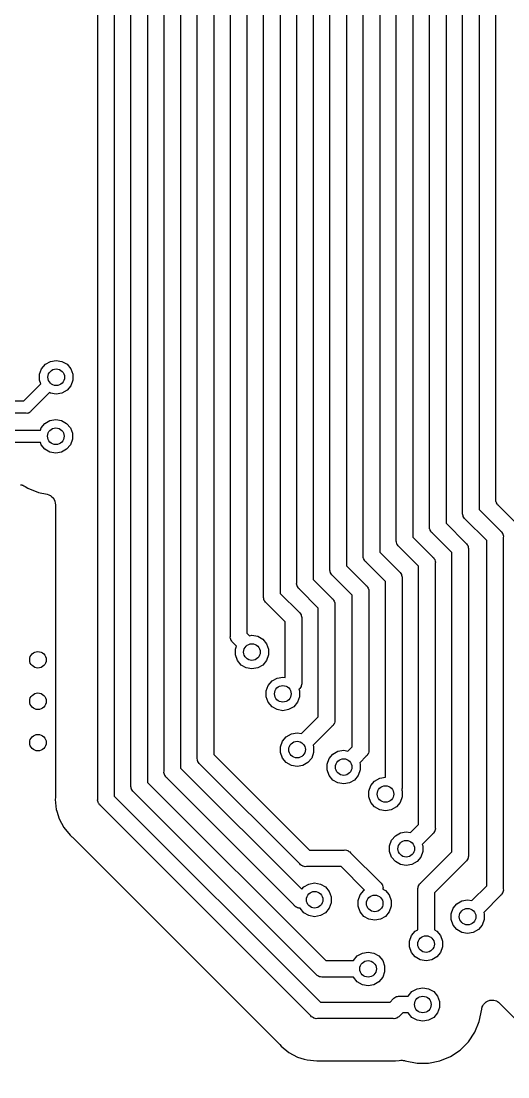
# Model space of a CAD drawing. Extents: x 552.7 to 632.3, y 410.9 to 459.8.
# Drawn here: x 617.4 to 623.27, y 428.09 to 440.83 of the extents above; entities that cross this region are included whole.
import ezdxf

# ---------------------------------------------------------------- set-up
doc = ezdxf.new("R2010")
doc.units = 0
doc.header["$MEASUREMENT"] = 0
doc.layers.add('BLACK', color=7, linetype='CONTINUOUS')

msp = doc.modelspace()

# ---------------------------------------------------------------- linework, layer by layer
at = {"layer": 'BLACK', "linetype": 'CONTINUOUS'}
for p, q in [((623.12, 435.061), (623.12, 446.207)), ((622.92, 446.078), (622.92, 434.933)), ((622.72, 434.896), (622.72, 446.041)), ((622.32, 434.73), (622.32, 445.875)), ((622.52, 445.913), (622.52, 434.767)), ((621.92, 434.564), (621.92, 445.71)), ((622.12, 445.747), (622.12, 434.601)), ((621.72, 445.581), (621.72, 434.418)), ((621.52, 434.381), (621.52, 445.544)), ((621.12, 434.216), (621.12, 445.378)), ((621.32, 445.415), (621.32, 434.253)), ((620.72, 434.05), (620.72, 445.213)), ((620.92, 445.25), (620.92, 434.087)), ((620.52, 445.084), (620.52, 433.921)), ((620.12, 444.918), (620.12, 433.441)), ((619.72, 444.753), (619.72, 431.977)), ((620.32, 433.884), (620.32, 444.671)), ((619.32, 444.587), (619.32, 431.811)), ((618.92, 444.421), (618.92, 431.641)), ((618.32, 431.439), (618.32, 444.219)), ((618.52, 444.256), (618.52, 431.476)), ((619.52, 431.94), (619.52, 443.949)), ((619.92, 433.404), (619.92, 443.931)), ((619.12, 431.774), (619.12, 443.731)), ((618.72, 431.604), (618.72, 442.939)), ((617.644, 436.632), (617.689, 436.686)), ((617.689, 436.686), (617.751, 436.721)), ((617.751, 436.721), (617.82, 436.733)), ((617.82, 436.733), (617.889, 436.721)), ((617.889, 436.721), (617.951, 436.686)), ((617.951, 436.686), (617.996, 436.632)), ((617.62, 436.565), (617.644, 436.632)), ((617.62, 436.495), (617.62, 436.565)), ((617.996, 436.632), (618.02, 436.565)), ((618.02, 436.565), (618.02, 436.495)), ((617.429, 436.245), (617.636, 436.452)), ((617.636, 436.452), (617.62, 436.495)), ((617.996, 436.428), (617.951, 436.374)), ((618.02, 436.495), (617.996, 436.428)), ((617.741, 436.345), (617.515, 436.119)), ((617.751, 436.339), (617.741, 436.345)), ((617.82, 436.327), (617.751, 436.339)), ((617.889, 436.339), (617.82, 436.327)), ((617.951, 436.374), (617.889, 436.339)), ((616.581, 436.245), (617.429, 436.245)), ((617.457, 436.095), (616.554, 436.095)), ((617.467, 436.094), (617.457, 436.095)), ((617.476, 436.097), (617.467, 436.094)), ((617.486, 436.098), (617.476, 436.097)), ((617.489, 436.1), (617.486, 436.098)), ((617.492, 436.101), (617.489, 436.1)), ((617.5, 436.107), (617.492, 436.101)), ((617.509, 436.112), (617.5, 436.107)), ((617.515, 436.119), (617.509, 436.112)), ((617.684, 435.973), (617.745, 436.008)), ((617.745, 436.008), (617.815, 436.021)), ((617.815, 436.021), (617.884, 436.008)), ((617.884, 436.008), (617.945, 435.973)), ((616.434, 435.893), (617.629, 435.893)), ((617.629, 435.893), (617.639, 435.919)), ((617.639, 435.919), (617.684, 435.973)), ((617.945, 435.973), (617.991, 435.919)), ((617.991, 435.919), (618.015, 435.853)), ((617.629, 435.743), (616.406, 435.743)), ((617.639, 435.716), (617.629, 435.743)), ((618.015, 435.782), (617.991, 435.716)), ((618.015, 435.853), (618.015, 435.782)), ((617.684, 435.662), (617.639, 435.716)), ((617.745, 435.627), (617.684, 435.662)), ((617.815, 435.614), (617.745, 435.627)), ((617.884, 435.627), (617.815, 435.614)), ((617.945, 435.662), (617.884, 435.627)), ((617.991, 435.716), (617.945, 435.662)), ((617.389, 435.232), (617.404, 435.231)), ((617.404, 435.231), (617.411, 435.228)), ((617.411, 435.228), (617.418, 435.227)), ((617.418, 435.227), (617.431, 435.219)), ((617.431, 435.219), (617.445, 435.213)), ((617.445, 435.213), (617.479, 435.19)), ((617.479, 435.19), (617.608, 435.137)), ((617.608, 435.137), (617.71, 435.117)), ((617.71, 435.117), (617.729, 435.109)), ((617.729, 435.109), (617.748, 435.102)), ((617.748, 435.102), (617.75, 435.101)), ((617.75, 435.101), (617.751, 435.101)), ((617.751, 435.101), (617.766, 435.087)), ((617.766, 435.087), (617.782, 435.074)), ((617.782, 435.074), (617.783, 435.072)), ((617.783, 435.072), (617.784, 435.071)), ((617.784, 435.071), (617.794, 435.053)), ((617.794, 435.053), (617.804, 435.035)), ((617.804, 435.035), (617.805, 435.034)), ((617.805, 435.034), (617.805, 435.033)), ((617.805, 435.033), (617.808, 435.012)), ((617.808, 435.012), (617.812, 434.992)), ((617.812, 434.992), (617.812, 431.47)), ((623.119, 435.048), (623.12, 435.061)), ((623.122, 435.035), (623.119, 435.048)), ((623.125, 435.022), (623.122, 435.035)), ((623.127, 435.018), (623.125, 435.022)), ((623.128, 435.014), (623.127, 435.018)), ((623.136, 435.003), (623.128, 435.014)), ((623.142, 434.992), (623.136, 435.003)), ((623.152, 434.983), (623.142, 434.992)), ((623.41, 434.726), (623.152, 434.983)), ((622.719, 434.882), (622.72, 434.896)), ((622.722, 434.87), (622.719, 434.882)), ((622.725, 434.857), (622.722, 434.87)), ((622.727, 434.853), (622.725, 434.857)), ((622.728, 434.848), (622.727, 434.853)), ((622.92, 434.933), (623.178, 434.675)), ((622.319, 434.717), (622.32, 434.73)), ((622.52, 434.767), (622.758, 434.529)), ((622.736, 434.838), (622.728, 434.848)), ((622.742, 434.826), (622.736, 434.838)), ((622.752, 434.817), (622.742, 434.826)), ((623.01, 434.56), (622.752, 434.817)), ((622.12, 434.601), (622.358, 434.364)), ((622.322, 434.704), (622.319, 434.717)), ((622.325, 434.691), (622.322, 434.704)), ((622.327, 434.687), (622.325, 434.691)), ((622.328, 434.683), (622.327, 434.687)), ((622.336, 434.672), (622.328, 434.683)), ((622.342, 434.66), (622.336, 434.672)), ((622.352, 434.652), (622.342, 434.66)), ((622.59, 434.414), (622.352, 434.652)), ((623.178, 434.675), (623.188, 434.667)), ((623.188, 434.667), (623.194, 434.655)), ((623.194, 434.655), (623.202, 434.644)), ((623.202, 434.644), (623.203, 434.64)), ((623.203, 434.64), (623.205, 434.636)), ((623.205, 434.636), (623.208, 434.623)), ((623.208, 434.623), (623.211, 434.61)), ((623.211, 434.61), (623.21, 434.597)), ((623.21, 434.597), (623.21, 430.354)), ((621.919, 434.551), (621.92, 434.564)), ((621.922, 434.538), (621.919, 434.551)), ((621.925, 434.525), (621.922, 434.538)), ((621.927, 434.521), (621.925, 434.525)), ((621.928, 434.517), (621.927, 434.521)), ((621.936, 434.506), (621.928, 434.517)), ((621.942, 434.495), (621.936, 434.506)), ((621.952, 434.486), (621.942, 434.495)), ((622.19, 434.249), (621.952, 434.486)), ((622.758, 434.529), (622.768, 434.521)), ((622.768, 434.521), (622.774, 434.509)), ((622.774, 434.509), (622.782, 434.499)), ((622.782, 434.499), (622.783, 434.494)), ((622.783, 434.494), (622.785, 434.49)), ((622.785, 434.49), (622.788, 434.477)), ((622.788, 434.477), (622.791, 434.465)), ((623.01, 430.391), (623.01, 434.56)), ((621.519, 434.368), (621.52, 434.381)), ((621.522, 434.355), (621.519, 434.368)), ((621.525, 434.342), (621.522, 434.355)), ((621.527, 434.338), (621.525, 434.342)), ((621.72, 434.418), (621.958, 434.181)), ((622.358, 434.364), (622.368, 434.355)), ((622.368, 434.355), (622.374, 434.344)), ((622.374, 434.344), (622.382, 434.333)), ((622.59, 434.013), (622.59, 434.414)), ((622.791, 434.465), (622.79, 434.451)), ((622.79, 434.451), (622.79, 434.004)), ((621.119, 434.202), (621.12, 434.216)), ((621.32, 434.253), (621.558, 434.015)), ((621.528, 434.334), (621.527, 434.338)), ((621.536, 434.323), (621.528, 434.334)), ((621.542, 434.312), (621.536, 434.323)), ((621.552, 434.303), (621.542, 434.312)), ((621.79, 434.066), (621.552, 434.303)), ((622.19, 431.131), (622.19, 434.249)), ((622.382, 434.333), (622.383, 434.329)), ((622.383, 434.329), (622.385, 434.325)), ((622.385, 434.325), (622.388, 434.312)), ((622.388, 434.312), (622.391, 434.299)), ((622.391, 434.299), (622.39, 434.286)), ((622.39, 434.286), (622.39, 431.094)), ((620.92, 434.087), (621.148, 433.859)), ((621.122, 434.19), (621.119, 434.202)), ((621.125, 434.177), (621.122, 434.19)), ((621.127, 434.173), (621.125, 434.177)), ((621.128, 434.168), (621.127, 434.173)), ((621.136, 434.158), (621.128, 434.168)), ((621.142, 434.146), (621.136, 434.158)), ((621.152, 434.138), (621.142, 434.146)), ((621.39, 433.9), (621.152, 434.138)), ((621.958, 434.181), (621.968, 434.172)), ((621.968, 434.172), (621.974, 434.161)), ((621.974, 434.161), (621.982, 434.15)), ((621.982, 434.15), (621.983, 434.146)), ((621.983, 434.146), (621.985, 434.142)), ((621.985, 434.142), (621.988, 434.129)), ((621.988, 434.129), (621.991, 434.116)), ((621.991, 434.116), (621.99, 434.103)), ((621.99, 434.103), (621.99, 431.584)), ((620.719, 434.037), (620.72, 434.05)), ((620.722, 434.024), (620.719, 434.037)), ((620.725, 434.011), (620.722, 434.024)), ((620.727, 434.007), (620.725, 434.011)), ((620.728, 434.003), (620.727, 434.007)), ((620.736, 433.992), (620.728, 434.003)), ((620.742, 433.98), (620.736, 433.992)), ((620.752, 433.972), (620.742, 433.98)), ((620.98, 433.744), (620.752, 433.972)), ((621.558, 434.015), (621.568, 434.007)), ((621.568, 434.007), (621.574, 433.995)), ((621.574, 433.995), (621.582, 433.984)), ((621.582, 433.984), (621.583, 433.98)), ((621.583, 433.98), (621.585, 433.976)), ((621.585, 433.976), (621.588, 433.963)), ((621.588, 433.963), (621.591, 433.95)), ((621.79, 431.703), (621.79, 434.066)), ((622.589, 434.009), (622.59, 434.013)), ((622.59, 433.996), (622.589, 434.009)), ((622.59, 430.801), (622.59, 433.996)), ((622.79, 434.004), (622.791, 433.991)), ((622.791, 433.991), (622.79, 433.987)), ((622.79, 433.987), (622.79, 430.764)), ((620.319, 433.871), (620.32, 433.884)), ((620.322, 433.858), (620.319, 433.871)), ((620.325, 433.845), (620.322, 433.858)), ((620.327, 433.841), (620.325, 433.845)), ((620.328, 433.837), (620.327, 433.841)), ((620.336, 433.826), (620.328, 433.837)), ((620.52, 433.921), (620.748, 433.694)), ((621.148, 433.859), (621.158, 433.851)), ((621.158, 433.851), (621.164, 433.839)), ((621.164, 433.839), (621.172, 433.829)), ((621.39, 432.071), (621.39, 433.9)), ((621.591, 433.95), (621.59, 433.937)), ((621.59, 433.937), (621.59, 432.034)), ((620.342, 433.815), (620.336, 433.826)), ((620.352, 433.806), (620.342, 433.815)), ((620.58, 433.579), (620.352, 433.806)), ((620.98, 432.433), (620.98, 433.744)), ((621.172, 433.829), (621.173, 433.824)), ((621.173, 433.824), (621.175, 433.82)), ((621.175, 433.82), (621.178, 433.807)), ((621.178, 433.807), (621.181, 433.795)), ((621.181, 433.795), (621.18, 433.781)), ((621.18, 433.781), (621.18, 432.396)), ((620.58, 432.908), (620.58, 433.579)), ((620.748, 433.694), (620.758, 433.685)), ((620.758, 433.685), (620.764, 433.674)), ((620.764, 433.674), (620.772, 433.663)), ((620.772, 433.663), (620.773, 433.659)), ((620.773, 433.659), (620.775, 433.655)), ((620.775, 433.655), (620.778, 433.642)), ((620.778, 433.642), (620.781, 433.629)), ((620.781, 433.629), (620.78, 433.616)), ((620.78, 433.616), (620.78, 432.844)), ((619.919, 433.391), (619.92, 433.404)), ((619.922, 433.378), (619.919, 433.391)), ((619.925, 433.365), (619.922, 433.378)), ((619.927, 433.361), (619.925, 433.365)), ((619.928, 433.357), (619.927, 433.361)), ((619.936, 433.346), (619.928, 433.357)), ((619.942, 433.335), (619.936, 433.346)), ((619.952, 433.326), (619.942, 433.335)), ((619.993, 433.285), (619.952, 433.326)), ((620.12, 433.441), (620.151, 433.411)), ((620.151, 433.411), (620.18, 433.416)), ((620.18, 433.416), (620.249, 433.404)), ((620.249, 433.404), (620.311, 433.368)), ((620.311, 433.368), (620.356, 433.314)), ((619.98, 433.248), (619.993, 433.285)), ((619.98, 433.178), (619.98, 433.248)), ((620.356, 433.314), (620.38, 433.248)), ((620.38, 433.248), (620.38, 433.178)), ((620.004, 433.111), (619.98, 433.178)), ((620.049, 433.057), (620.004, 433.111)), ((620.356, 433.111), (620.311, 433.057)), ((620.38, 433.178), (620.356, 433.111)), ((620.111, 433.022), (620.049, 433.057)), ((620.18, 433.01), (620.111, 433.022)), ((620.249, 433.022), (620.18, 433.01)), ((620.311, 433.057), (620.249, 433.022)), ((620.376, 432.811), (620.422, 432.865)), ((620.422, 432.865), (620.483, 432.9)), ((620.483, 432.9), (620.552, 432.912)), ((620.552, 432.912), (620.58, 432.908)), ((620.778, 432.818), (620.775, 432.805)), ((620.781, 432.831), (620.778, 432.818)), ((620.78, 432.844), (620.781, 432.831)), ((620.352, 432.745), (620.376, 432.811)), ((620.352, 432.674), (620.352, 432.745)), ((620.748, 432.766), (620.745, 432.764)), ((620.745, 432.764), (620.752, 432.745)), ((620.758, 432.775), (620.748, 432.766)), ((620.752, 432.745), (620.752, 432.674)), ((620.764, 432.786), (620.758, 432.775)), ((620.772, 432.797), (620.764, 432.786)), ((620.773, 432.801), (620.772, 432.797)), ((620.775, 432.805), (620.773, 432.801)), ((620.376, 432.608), (620.352, 432.674)), ((620.422, 432.554), (620.376, 432.608)), ((620.728, 432.608), (620.683, 432.554)), ((620.752, 432.674), (620.728, 432.608)), ((620.483, 432.519), (620.422, 432.554)), ((620.552, 432.506), (620.483, 432.519)), ((620.622, 432.519), (620.552, 432.506)), ((620.683, 432.554), (620.622, 432.519)), ((620.776, 432.23), (620.98, 432.433)), ((621.148, 432.318), (620.918, 432.088)), ((621.158, 432.327), (621.148, 432.318)), ((621.164, 432.338), (621.158, 432.327)), ((621.172, 432.349), (621.164, 432.338)), ((621.173, 432.353), (621.172, 432.349)), ((621.175, 432.357), (621.173, 432.353)), ((621.178, 432.37), (621.175, 432.357)), ((621.181, 432.383), (621.178, 432.37)), ((621.18, 432.396), (621.181, 432.383)), ((620.548, 432.138), (620.593, 432.192)), ((620.593, 432.192), (620.655, 432.227)), ((620.655, 432.227), (620.724, 432.239)), ((620.724, 432.239), (620.776, 432.23)), ((620.524, 432.071), (620.548, 432.138)), ((620.524, 432.001), (620.524, 432.071)), ((620.918, 432.088), (620.924, 432.071)), ((620.924, 432.071), (620.924, 432.001)), ((621.338, 432.019), (621.39, 432.071)), ((619.519, 431.927), (619.52, 431.94)), ((619.522, 431.914), (619.519, 431.927)), ((619.72, 431.977), (620.874, 430.824)), ((620.548, 431.934), (620.524, 432.001)), ((620.593, 431.88), (620.548, 431.934)), ((620.9, 431.934), (620.855, 431.88)), ((620.924, 432.001), (620.9, 431.934)), ((621.086, 431.86), (621.11, 431.927)), ((621.11, 431.927), (621.155, 431.981)), ((621.155, 431.981), (621.216, 432.016)), ((621.216, 432.016), (621.286, 432.028)), ((621.286, 432.028), (621.338, 432.019)), ((621.558, 431.956), (621.479, 431.877)), ((621.568, 431.964), (621.558, 431.956)), ((621.574, 431.976), (621.568, 431.964)), ((621.582, 431.986), (621.574, 431.976)), ((621.583, 431.991), (621.582, 431.986)), ((621.585, 431.995), (621.583, 431.991)), ((621.588, 432.008), (621.585, 431.995)), ((621.591, 432.021), (621.588, 432.008)), ((621.59, 432.034), (621.591, 432.021)), ((619.32, 431.811), (620.781, 430.35)), ((619.525, 431.901), (619.522, 431.914)), ((619.527, 431.897), (619.525, 431.901)), ((619.528, 431.893), (619.527, 431.897)), ((619.536, 431.882), (619.528, 431.893)), ((619.542, 431.87), (619.536, 431.882)), ((619.552, 431.862), (619.542, 431.87)), ((620.758, 430.656), (619.552, 431.862)), ((620.655, 431.845), (620.593, 431.88)), ((620.724, 431.833), (620.655, 431.845)), ((620.793, 431.845), (620.724, 431.833)), ((620.855, 431.88), (620.793, 431.845)), ((621.086, 431.79), (621.086, 431.86)), ((621.479, 431.877), (621.486, 431.86)), ((621.486, 431.86), (621.486, 431.79)), ((619.119, 431.761), (619.12, 431.774)), ((619.122, 431.748), (619.119, 431.761)), ((619.125, 431.735), (619.122, 431.748)), ((619.127, 431.731), (619.125, 431.735)), ((619.128, 431.727), (619.127, 431.731)), ((619.136, 431.716), (619.128, 431.727)), ((619.142, 431.705), (619.136, 431.716)), ((619.152, 431.696), (619.142, 431.705)), ((620.673, 430.175), (619.152, 431.696)), ((621.11, 431.723), (621.086, 431.79)), ((621.155, 431.669), (621.11, 431.723)), ((621.216, 431.634), (621.155, 431.669)), ((621.416, 431.669), (621.355, 431.634)), ((621.462, 431.723), (621.416, 431.669)), ((621.486, 431.79), (621.462, 431.723)), ((621.659, 431.656), (621.721, 431.691)), ((621.721, 431.691), (621.79, 431.703)), ((618.719, 431.591), (618.72, 431.604)), ((618.722, 431.578), (618.719, 431.591)), ((618.725, 431.565), (618.722, 431.578)), ((618.727, 431.561), (618.725, 431.565)), ((618.728, 431.557), (618.727, 431.561)), ((618.736, 431.546), (618.728, 431.557)), ((618.742, 431.535), (618.736, 431.546)), ((618.92, 431.641), (621.071, 429.49)), ((621.286, 431.622), (621.216, 431.634)), ((621.355, 431.634), (621.286, 431.622)), ((621.59, 431.535), (621.614, 431.602)), ((621.614, 431.602), (621.659, 431.656)), ((621.988, 431.558), (621.986, 431.547)), ((621.986, 431.547), (621.99, 431.535)), ((621.991, 431.571), (621.988, 431.558)), ((621.99, 431.584), (621.991, 431.571)), ((617.811, 431.458), (617.809, 431.434)), ((617.809, 431.434), (617.821, 431.315)), ((617.812, 431.47), (617.811, 431.464)), ((617.811, 431.464), (617.811, 431.458)), ((618.319, 431.425), (618.32, 431.439)), ((618.322, 431.413), (618.319, 431.425)), ((618.325, 431.4), (618.322, 431.413)), ((618.52, 431.476), (621.006, 428.99)), ((618.752, 431.526), (618.742, 431.535)), ((620.956, 429.322), (618.752, 431.526)), ((621.59, 431.465), (621.59, 431.535)), ((621.614, 431.398), (621.59, 431.465)), ((621.99, 431.465), (621.966, 431.398)), ((621.99, 431.535), (621.99, 431.465)), ((617.821, 431.315), (617.828, 431.292)), ((617.828, 431.292), (617.828, 431.292)), ((617.828, 431.292), (617.856, 431.201)), ((618.327, 431.396), (618.325, 431.4)), ((618.328, 431.391), (618.327, 431.396)), ((618.336, 431.381), (618.328, 431.391)), ((618.342, 431.369), (618.336, 431.381)), ((618.352, 431.361), (618.342, 431.369)), ((620.891, 428.822), (618.352, 431.361)), ((621.659, 431.344), (621.614, 431.398)), ((621.721, 431.309), (621.659, 431.344)), ((621.79, 431.297), (621.721, 431.309)), ((621.859, 431.309), (621.79, 431.297)), ((621.921, 431.344), (621.859, 431.309)), ((621.966, 431.398), (621.921, 431.344)), ((617.856, 431.201), (617.912, 431.095)), ((617.912, 431.095), (617.988, 431.002)), ((621.909, 430.996), (621.971, 431.031)), ((621.971, 431.031), (622.04, 431.043)), ((622.04, 431.043), (622.092, 431.034)), ((622.092, 431.034), (622.19, 431.131)), ((622.374, 431.036), (622.368, 431.025)), ((622.382, 431.047), (622.374, 431.036)), ((622.383, 431.051), (622.382, 431.047)), ((622.385, 431.055), (622.383, 431.051)), ((622.388, 431.068), (622.385, 431.055)), ((622.391, 431.081), (622.388, 431.068)), ((622.39, 431.094), (622.391, 431.081)), ((617.988, 431.002), (618.006, 430.987)), ((618.006, 430.987), (618.01, 430.982)), ((618.01, 430.982), (618.016, 430.979)), ((618.016, 430.979), (620.509, 428.486)), ((621.84, 430.875), (621.864, 430.942)), ((621.864, 430.942), (621.909, 430.996)), ((622.358, 431.016), (622.234, 430.892)), ((622.368, 431.025), (622.358, 431.016)), ((620.874, 430.824), (621.292, 430.824)), ((621.292, 430.824), (621.305, 430.825)), ((621.305, 430.825), (621.318, 430.821)), ((621.318, 430.821), (621.331, 430.819)), ((621.331, 430.819), (621.335, 430.817)), ((621.335, 430.817), (621.339, 430.816)), ((621.339, 430.816), (621.35, 430.808)), ((621.35, 430.808), (621.362, 430.801)), ((621.362, 430.801), (621.37, 430.791)), ((621.37, 430.791), (621.728, 430.434)), ((621.84, 430.805), (621.84, 430.875)), ((621.864, 430.738), (621.84, 430.805)), ((622.212, 430.424), (622.59, 430.801)), ((622.24, 430.805), (622.216, 430.738)), ((622.234, 430.892), (622.24, 430.875)), ((622.24, 430.875), (622.24, 430.805)), ((620.767, 430.646), (620.758, 430.656)), ((620.778, 430.639), (620.767, 430.646)), ((621.909, 430.684), (621.864, 430.738)), ((621.971, 430.649), (621.909, 430.684)), ((622.04, 430.637), (621.971, 430.649)), ((622.109, 430.649), (622.04, 430.637)), ((622.171, 430.684), (622.109, 430.649)), ((622.216, 430.738), (622.171, 430.684)), ((622.758, 430.686), (622.38, 430.309)), ((622.768, 430.695), (622.758, 430.686)), ((622.774, 430.706), (622.768, 430.695)), ((622.782, 430.717), (622.774, 430.706)), ((622.783, 430.721), (622.782, 430.717)), ((622.785, 430.725), (622.783, 430.721)), ((622.788, 430.738), (622.785, 430.725)), ((622.791, 430.751), (622.788, 430.738)), ((622.79, 430.764), (622.791, 430.751)), ((620.789, 430.632), (620.778, 430.639)), ((620.794, 430.63), (620.789, 430.632)), ((620.797, 430.628), (620.794, 430.63)), ((620.81, 430.626), (620.797, 430.628)), ((620.823, 430.622), (620.81, 430.626)), ((620.837, 430.624), (620.823, 430.622)), ((621.255, 430.624), (620.837, 430.624)), ((621.538, 430.341), (621.255, 430.624)), ((620.806, 430.379), (620.867, 430.414)), ((620.867, 430.414), (620.936, 430.427)), ((620.936, 430.427), (621.006, 430.414)), ((621.006, 430.414), (621.067, 430.379)), ((621.728, 430.434), (621.738, 430.425)), ((621.738, 430.425), (621.744, 430.414)), ((621.744, 430.414), (621.752, 430.403)), ((621.752, 430.403), (621.753, 430.399)), ((621.753, 430.399), (621.755, 430.395)), ((621.755, 430.395), (621.758, 430.382)), ((622.187, 430.389), (622.188, 430.393)), ((622.188, 430.393), (622.196, 430.404)), ((622.196, 430.404), (622.202, 430.415)), ((622.202, 430.415), (622.212, 430.424)), ((622.832, 430.214), (623.01, 430.391)), ((620.781, 430.35), (620.806, 430.379)), ((621.067, 430.379), (621.112, 430.325)), ((621.112, 430.325), (621.136, 430.259)), ((621.46, 430.215), (621.484, 430.282)), ((621.484, 430.282), (621.529, 430.336)), ((621.529, 430.336), (621.538, 430.341)), ((621.758, 430.382), (621.761, 430.369)), ((621.761, 430.369), (621.76, 430.356)), ((621.76, 430.356), (621.76, 430.353)), ((621.76, 430.353), (621.791, 430.336)), ((621.791, 430.336), (621.836, 430.282)), ((621.836, 430.282), (621.86, 430.215)), ((622.179, 430.359), (622.182, 430.372)), ((622.18, 430.346), (622.179, 430.359)), ((622.179, 429.863), (622.18, 430.346)), ((622.182, 430.372), (622.185, 430.385)), ((622.185, 430.385), (622.187, 430.389)), ((622.38, 430.309), (622.379, 429.863)), ((623.178, 430.276), (622.974, 430.072)), ((623.188, 430.285), (623.178, 430.276)), ((623.194, 430.296), (623.188, 430.285)), ((623.202, 430.307), (623.194, 430.296)), ((623.203, 430.311), (623.202, 430.307)), ((623.205, 430.315), (623.203, 430.311)), ((623.208, 430.328), (623.205, 430.315)), ((623.211, 430.341), (623.208, 430.328)), ((623.21, 430.354), (623.211, 430.341)), ((620.674, 430.173), (620.673, 430.175)), ((620.68, 430.166), (620.674, 430.173)), ((620.684, 430.158), (620.68, 430.166)), ((620.691, 430.153), (620.684, 430.158)), ((620.697, 430.146), (620.691, 430.153)), ((620.705, 430.141), (620.697, 430.146)), ((620.711, 430.136), (620.705, 430.141)), ((621.136, 430.188), (621.112, 430.122)), ((621.136, 430.259), (621.136, 430.188)), ((621.46, 430.145), (621.46, 430.215)), ((621.484, 430.078), (621.46, 430.145)), ((621.86, 430.145), (621.836, 430.078)), ((621.86, 430.215), (621.86, 430.145)), ((622.604, 430.122), (622.649, 430.176)), ((622.649, 430.176), (622.711, 430.211)), ((622.711, 430.211), (622.78, 430.223)), ((622.78, 430.223), (622.832, 430.214)), ((620.72, 430.133), (620.711, 430.136)), ((620.727, 430.128), (620.72, 430.133)), ((620.736, 430.127), (620.727, 430.128)), ((620.745, 430.124), (620.736, 430.127)), ((620.753, 430.124), (620.745, 430.124)), ((620.76, 430.124), (620.753, 430.124)), ((620.753, 430.124), (620.753, 430.124)), ((620.761, 430.122), (620.76, 430.124)), ((620.806, 430.068), (620.761, 430.122)), ((620.867, 430.033), (620.806, 430.068)), ((620.936, 430.02), (620.867, 430.033)), ((621.006, 430.033), (620.936, 430.02)), ((621.067, 430.068), (621.006, 430.033)), ((621.112, 430.122), (621.067, 430.068)), ((621.529, 430.024), (621.484, 430.078)), ((621.591, 429.989), (621.529, 430.024)), ((621.791, 430.024), (621.729, 429.989)), ((621.836, 430.078), (621.791, 430.024)), ((622.58, 430.055), (622.604, 430.122)), ((622.58, 429.985), (622.58, 430.055)), ((622.974, 430.072), (622.98, 430.055)), ((622.98, 430.055), (622.98, 429.985)), ((621.66, 429.977), (621.591, 429.989)), ((621.729, 429.989), (621.66, 429.977)), ((622.604, 429.918), (622.58, 429.985)), ((622.649, 429.864), (622.604, 429.918)), ((622.956, 429.918), (622.911, 429.864)), ((622.98, 429.985), (622.956, 429.918)), ((622.079, 429.725), (622.103, 429.791)), ((622.103, 429.791), (622.149, 429.845)), ((622.149, 429.845), (622.179, 429.863)), ((622.379, 429.863), (622.41, 429.845)), ((622.41, 429.845), (622.455, 429.791)), ((622.455, 429.791), (622.479, 429.725)), ((622.711, 429.829), (622.649, 429.864)), ((622.78, 429.817), (622.711, 429.829)), ((622.849, 429.829), (622.78, 429.817)), ((622.911, 429.864), (622.849, 429.829)), ((622.079, 429.654), (622.079, 429.725)), ((622.103, 429.588), (622.079, 429.654)), ((622.479, 429.654), (622.455, 429.588)), ((622.479, 429.725), (622.479, 429.654)), ((621.404, 429.492), (621.449, 429.546)), ((621.449, 429.546), (621.511, 429.581)), ((621.511, 429.581), (621.58, 429.593)), ((621.58, 429.593), (621.649, 429.581)), ((621.649, 429.581), (621.711, 429.546)), ((621.711, 429.546), (621.756, 429.492)), ((622.149, 429.534), (622.103, 429.588)), ((622.21, 429.499), (622.149, 429.534)), ((622.41, 429.534), (622.349, 429.499)), ((622.455, 429.588), (622.41, 429.534)), ((621.071, 429.49), (621.404, 429.49)), ((621.404, 429.49), (621.404, 429.492)), ((621.756, 429.492), (621.78, 429.425)), ((621.78, 429.425), (621.78, 429.355)), ((622.279, 429.486), (622.21, 429.499)), ((622.349, 429.499), (622.279, 429.486)), ((620.965, 429.312), (620.956, 429.322)), ((620.976, 429.306), (620.965, 429.312)), ((620.987, 429.298), (620.976, 429.306)), ((620.991, 429.297), (620.987, 429.298)), ((620.995, 429.295), (620.991, 429.297)), ((621.008, 429.292), (620.995, 429.295)), ((621.021, 429.289), (621.008, 429.292)), ((621.034, 429.29), (621.021, 429.289)), ((621.404, 429.29), (621.034, 429.29)), ((621.404, 429.288), (621.404, 429.29)), ((621.449, 429.234), (621.404, 429.288)), ((621.756, 429.288), (621.711, 429.234)), ((621.78, 429.355), (621.756, 429.288)), ((621.511, 429.199), (621.449, 429.234)), ((621.58, 429.187), (621.511, 429.199)), ((621.649, 429.199), (621.58, 429.187)), ((621.711, 429.234), (621.649, 429.199)), ((622.109, 429.116), (622.171, 429.151)), ((622.171, 429.151), (622.24, 429.163)), ((622.24, 429.163), (622.309, 429.151)), ((622.309, 429.151), (622.371, 429.116)), ((621.006, 428.99), (621.846, 428.99)), ((621.846, 428.99), (621.883, 429.028)), ((621.883, 429.028), (621.892, 429.038)), ((621.892, 429.038), (621.903, 429.044)), ((621.903, 429.044), (621.914, 429.052)), ((621.914, 429.052), (621.919, 429.053)), ((621.919, 429.053), (621.922, 429.055)), ((621.922, 429.055), (621.935, 429.058)), ((621.935, 429.058), (621.948, 429.061)), ((621.948, 429.061), (621.962, 429.06)), ((621.962, 429.06), (622.064, 429.06)), ((622.064, 429.062), (622.109, 429.116)), ((622.064, 429.06), (622.064, 429.062)), ((622.371, 429.116), (622.416, 429.062)), ((622.416, 429.062), (622.44, 428.995)), ((622.44, 428.995), (622.44, 428.925)), ((622.99, 428.98), (623.002, 428.992)), ((623.002, 428.992), (623.007, 428.994)), ((623.007, 428.994), (623.011, 428.998)), ((623.011, 428.998), (623.027, 429.003)), ((623.027, 429.003), (623.042, 429.01)), ((623.042, 429.01), (623.048, 429.011)), ((623.048, 429.011), (623.053, 429.013)), ((623.053, 429.013), (623.07, 429.013)), ((623.07, 429.013), (623.086, 429.014)), ((623.086, 429.014), (623.091, 429.013)), ((623.091, 429.013), (623.097, 429.013)), ((623.097, 429.013), (623.113, 429.007)), ((623.113, 429.007), (623.129, 429.003)), ((623.129, 429.003), (623.133, 428.999)), ((623.133, 428.999), (623.139, 428.998)), ((623.139, 428.998), (623.151, 428.987)), ((622.44, 428.925), (622.416, 428.858)), ((622.921, 428.753), (622.95, 428.903)), ((622.95, 428.903), (622.951, 428.903)), ((622.951, 428.904), (622.952, 428.92)), ((622.951, 428.903), (622.951, 428.904)), ((622.952, 428.92), (622.955, 428.925)), ((622.955, 428.925), (622.956, 428.931)), ((622.956, 428.931), (622.964, 428.945)), ((622.964, 428.945), (622.971, 428.96)), ((622.971, 428.96), (622.975, 428.964)), ((622.975, 428.964), (622.978, 428.969)), ((622.978, 428.969), (622.99, 428.98)), ((623.151, 428.987), (623.165, 428.977)), ((623.165, 428.977), (624.289, 427.853)), ((620.899, 428.812), (620.891, 428.822)), ((620.911, 428.806), (620.899, 428.812)), ((620.921, 428.798), (620.911, 428.806)), ((620.926, 428.797), (620.921, 428.798)), ((620.93, 428.795), (620.926, 428.797)), ((620.943, 428.792), (620.93, 428.795)), ((620.955, 428.789), (620.943, 428.792)), ((620.969, 428.79), (620.955, 428.789)), ((621.883, 428.79), (620.969, 428.79)), ((621.896, 428.789), (621.883, 428.79)), ((621.909, 428.792), (621.896, 428.789)), ((621.922, 428.795), (621.909, 428.792)), ((621.926, 428.797), (621.922, 428.795)), ((621.93, 428.798), (621.926, 428.797)), ((621.941, 428.806), (621.93, 428.798)), ((621.952, 428.812), (621.941, 428.806)), ((621.961, 428.822), (621.952, 428.812)), ((621.999, 428.86), (621.961, 428.822)), ((622.064, 428.86), (621.999, 428.86)), ((622.064, 428.858), (622.064, 428.86)), ((622.109, 428.804), (622.064, 428.858)), ((622.171, 428.769), (622.109, 428.804)), ((622.24, 428.757), (622.171, 428.769)), ((622.309, 428.769), (622.24, 428.757)), ((622.371, 428.804), (622.309, 428.769)), ((622.416, 428.858), (622.371, 428.804)), ((622.867, 428.625), (622.921, 428.753)), ((622.79, 428.509), (622.867, 428.625)), ((620.509, 428.486), (620.512, 428.48)), ((620.512, 428.48), (620.517, 428.476)), ((622.691, 428.41), (622.79, 428.509)), ((620.517, 428.476), (620.532, 428.458)), ((620.532, 428.458), (620.625, 428.382)), ((620.625, 428.382), (620.731, 428.326)), ((622.575, 428.333), (622.691, 428.41)), ((620.731, 428.326), (620.81, 428.302)), ((620.81, 428.302), (620.81, 428.302)), ((620.81, 428.302), (620.845, 428.291)), ((620.845, 428.291), (620.964, 428.279)), ((620.964, 428.279), (620.988, 428.281)), ((620.988, 428.281), (620.994, 428.281)), ((620.994, 428.281), (621, 428.282)), ((621, 428.282), (621.851, 428.282)), ((621.851, 428.282), (621.857, 428.281)), ((621.857, 428.281), (621.863, 428.281)), ((621.863, 428.281), (621.887, 428.279)), ((621.887, 428.279), (621.911, 428.281)), ((621.911, 428.281), (621.953, 428.286)), ((621.911, 428.281), (621.911, 428.281)), ((621.953, 428.286), (621.974, 428.288)), ((621.953, 428.286), (621.953, 428.286)), ((621.974, 428.288), (621.983, 428.287)), ((621.983, 428.287), (621.992, 428.288)), ((621.992, 428.288), (622.005, 428.285)), ((622.005, 428.285), (622.018, 428.284)), ((622.018, 428.284), (622.026, 428.281)), ((622.026, 428.281), (622.17, 428.252)), ((622.17, 428.252), (622.31, 428.252)), ((622.31, 428.252), (622.447, 428.279)), ((622.447, 428.279), (622.575, 428.333))]:
    msp.add_line(p, q, dxfattribs=at)
at = {"layer": 'BLACK'}
for centre in [(617.82, 436.53), (617.815, 435.818), (617.6, 433.12), (620.18, 433.213), (617.6, 432.62), (620.552, 432.709), (617.6, 432.12), (620.724, 432.036), (621.286, 431.825), (621.79, 431.5), (622.04, 430.84), (620.936, 430.224), (621.66, 430.18), (622.78, 430.02), (622.279, 429.689), (621.58, 429.39), (622.24, 428.96)]:
    msp.add_circle(centre, 0.1, dxfattribs=at)

doc.saveas('drawing.dxf')
